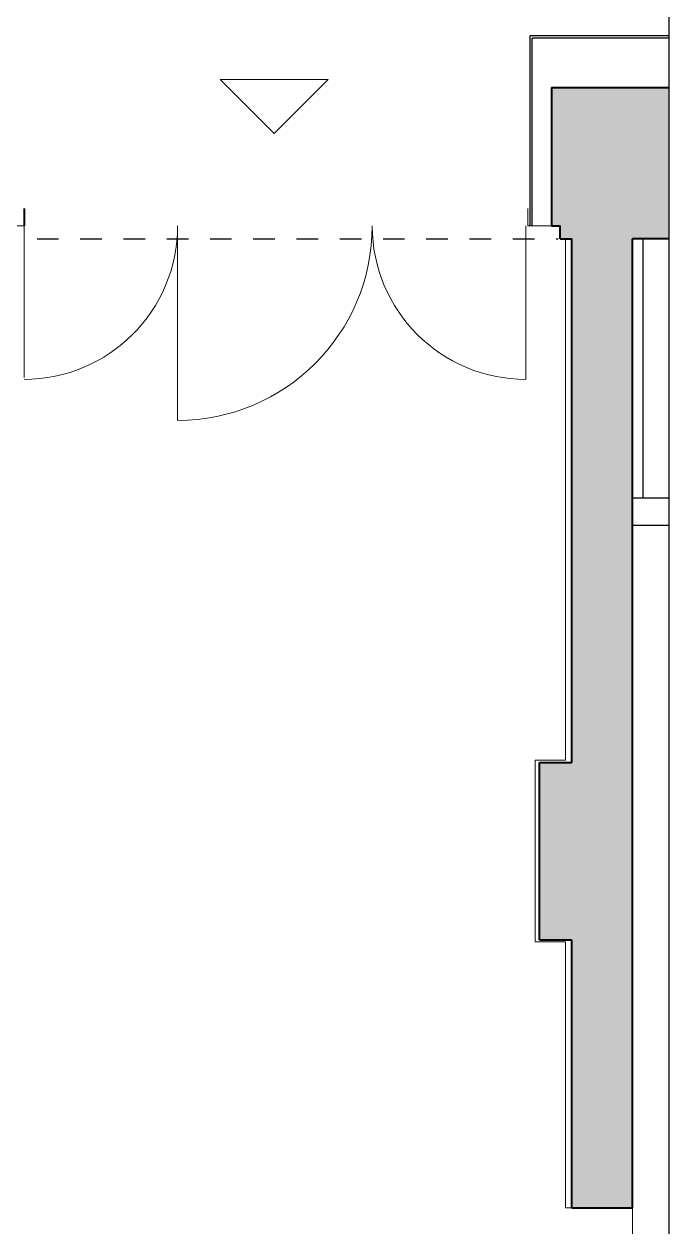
# Model space of a CAD drawing. Header units: metres. Extents: x 19 to 230, y -653 to -519.
# Drawn here: x 33.52 to 36.51, y -535.29 to -529.73 of the extents above; entities that cross this region are included whole.
import ezdxf

# ---------------------------------------------------------------- set-up
doc = ezdxf.new("R2010")
doc.units = ezdxf.units.M
doc.header["$LTSCALE"] = 0.0125
doc.linetypes.add('Punkt', pattern=[6.35, 0, -6.35])
for name, color, linetype, lineweight in [('03Aussenhaut', 30, 'Continuous', 30), ('04Ansichtskanten', 4, 'Continuous', 15), ('10Beschriftung', 141, 'Continuous', 15), ('Türen', 65, 'Continuous', 15), ('WändeBestand', 142, 'Continuous', 40), ('WändeBestand dünn', 131, 'Continuous', 30)]:
    doc.layers.add(name, color=color, linetype=linetype, lineweight=lineweight)
doc.layers.add('oben', color=7, linetype='Punkt')
doc.layers.add('SchrBestand', color=7, linetype='Continuous', lineweight=15, true_color=0xc9c9c9)

msp = doc.modelspace()

# ---------------------------------------------------------------- hatches: boundary and pattern name
at = {"layer": 'SchrBestand'}
h = msp.add_hatch(color=256, dxfattribs=at)
h.dxf.hatch_style = 1
h.paths.add_polyline_path([(36.3368, -530.7233), (36.5056, -530.7233), (36.5056, -530.0233), (35.9631, -530.0233), (35.9631, -530.6633), (36.0031, -530.6633), (36.0031, -530.7233), (36.0568, -530.7233), (36.0568, -532.0365), (36.3368, -532.0365)])
h.paths.add_polyline_path([(36.3368, -532.0365), (36.0568, -532.0365), (36.0568, -533.1441), (35.9068, -533.1441), (35.9068, -533.9641), (36.0568, -533.9641), (36.0568, -535.2041), (36.3368, -535.2041)])

# ---------------------------------------------------------------- linework, layer by layer
msp.add_lwpolyline([(18.5557, -519.2045), (36.5056, -519.2045), (36.5056, -547.2245), (18.5557, -547.2245)], close=True)
at = {"layer": '03Aussenhaut', "linetype": 'Continuous'}
for p, q in [((35.8633, -530.6633), (35.8633, -529.7857)), ((36.5056, -529.7857), (35.8633, -529.7857)), ((35.8733, -530.6633), (35.8733, -529.7957)), ((36.5056, -529.7957), (35.8733, -529.7957))]:
    msp.add_line(p, q, dxfattribs=at)
at = {"layer": '04Ansichtskanten'}
for p, q in [((36.0268, -533.1341), (36.0268, -530.7233)), ((35.8868, -533.9741), (35.8868, -533.1341)), ((36.0268, -533.1341), (35.8868, -533.1341)), ((36.0268, -533.9741), (35.8868, -533.9741)), ((36.0268, -535.2041), (36.0268, -533.9741)), ((36.0568, -535.2041), (36.0268, -535.2041))]:
    msp.add_line(p, q, dxfattribs=at)
at = {"layer": '10Beschriftung', "ltscale": 0.1}
msp.add_lwpolyline([(34.9301, -529.9865), (34.6801, -530.2365), (34.4301, -529.9865), (34.9301, -529.9865)], dxfattribs=at)
at = {"layer": 'oben'}
msp.add_line((33.3835, -530.7233), (35.9935, -530.7233), dxfattribs=at)
at = {"layer": 'Türen'}
for p, q in [((33.5235, -530.5833), (33.5235, -530.6633)), ((35.8531, -530.5833), (35.8531, -530.6633)), ((33.5235, -530.6541), (33.5235, -531.3641)), ((33.4235, -530.6633), (33.5235, -530.6633)), ((34.2335, -530.6633), (34.2335, -531.5633)), ((35.8435, -530.6633), (35.8435, -531.3733)), ((35.8531, -530.6633), (35.9631, -530.6633)), ((36.3368, -535.2041), (36.3368, -536.1041))]:
    msp.add_line(p, q, dxfattribs=at)
for centre, start, end in [((33.5235, -530.6633), 270, 0), ((35.8435, -530.6633), 180, 270)]:
    msp.add_arc(centre, 0.71, start, end, dxfattribs=at)
at = {"layer": 'Türen', "extrusion": (0, 0, -1)}
msp.add_arc((-34.2335, -530.6633), 0.9, 180, 270, dxfattribs=at)
at = {"layer": 'WändeBestand'}
for p, q in [((35.9631, -530.0233), (35.9631, -530.6633)), ((35.9631, -530.0233), (36.5056, -530.0233)), ((33.5235, -530.5833), (33.5235, -530.6633)), ((35.9631, -530.6633), (36.0031, -530.6633)), ((36.0031, -530.7233), (36.0031, -530.6633)), ((36.0031, -530.7233), (36.0568, -530.7233)), ((36.0568, -533.1441), (36.0568, -530.7233)), ((36.3368, -535.2041), (36.3368, -530.7233)), ((36.5056, -530.7233), (36.3368, -530.7233)), ((35.9068, -533.9641), (35.9068, -533.1441)), ((35.9068, -533.1441), (36.0568, -533.1441)), ((35.9068, -533.9641), (36.0568, -533.9641)), ((36.0568, -535.2041), (36.0568, -533.9641)), ((36.0568, -535.2041), (36.3368, -535.2041))]:
    msp.add_line(p, q, dxfattribs=at)
at = {"layer": 'WändeBestand dünn'}
for p, q in [((36.3868, -531.6233), (36.3868, -530.7233)), ((36.3868, -531.9233), (36.3868, -530.7233)), ((36.5056, -531.9233), (36.3368, -531.9233)), ((36.5056, -532.0483), (36.3368, -532.0483))]:
    msp.add_line(p, q, dxfattribs=at)

doc.saveas('drawing.dxf')
